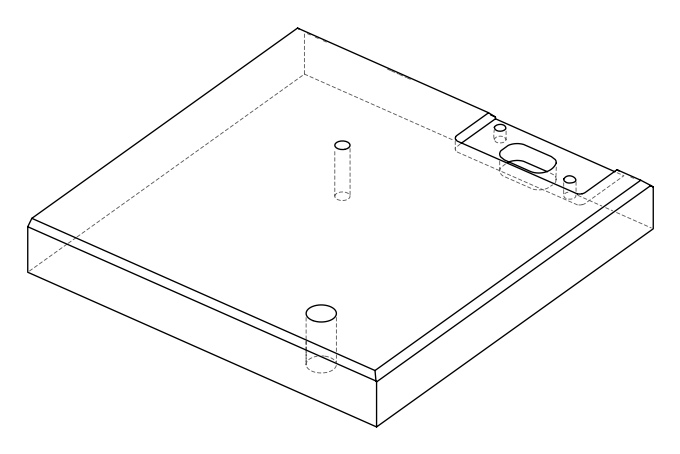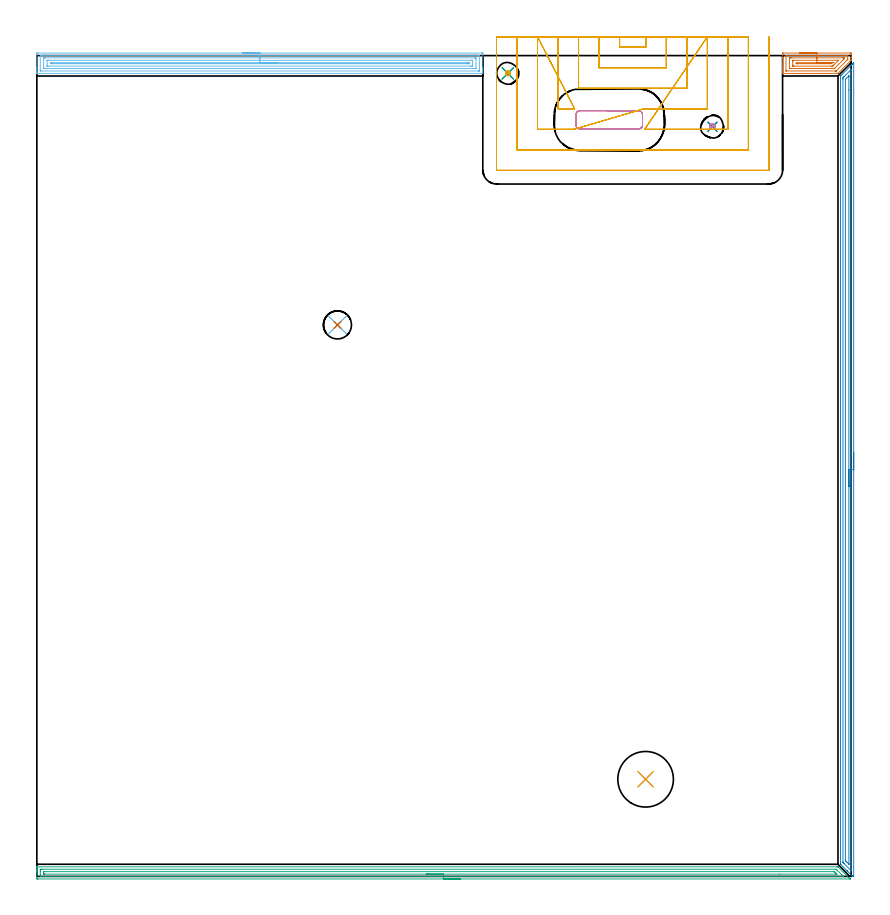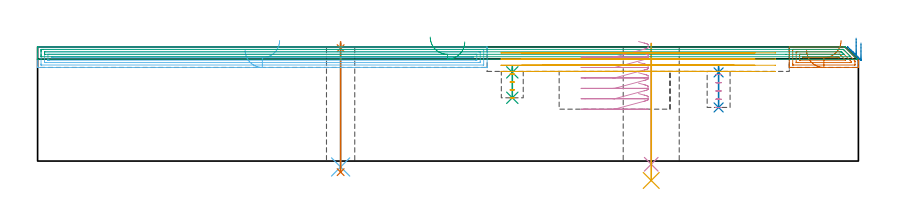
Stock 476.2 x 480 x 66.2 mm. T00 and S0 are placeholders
(PLAN: 17 operations, 10 tool changes, 56.8 min)
(1 SPOT_DRILL | STEP1HOLE_1 | NXT0321_9005460120000 | 0.03 min | 5 mm3)
(2 SPOT_DRILL_1 | STEP1POCKET | NXT0321_9005460120000 | 0.03 min | 1556 mm3)
(3 SPOT_DRILL_2 | STEP1POCKET_1 | NXT0321_9005460120000 | 0.03 min | 1458 mm3)
(4 INDEXABLE_INSERT_DRILL_THROUGH_HOLE_FROM_SOLID | STEP1HOLE | NXT0302_013 | 0.28 min | 22886 mm3)
(5 DRILL_TO_ENLARGE_THROUGH_HOLE | STEP1HOLE | UGT0301_001 | 0.32 min | 31983 mm3)
(6 DRILL_THROUGH_HOLE_INTO_CENTER | STEP1HOLE_1 | NXT0301_077 | 0.29 min | 5805 mm3)
(7 DRILL_TO_ENLARGE_THROUGH_HOLE_1 | STEP1HOLE_1 | UGT0301_288 | 0.3 min | 8137 mm3)
(8 DRILL_BLIND_HOLE_INTO_CENTER | STEP1POCKET | NXT0301_128 | 0.1 min | 2324 mm3)
(9 DRILL_BLIND_HOLE_INTO_CENTER_1 | STEP1POCKET_1 | NXT0301_077 | 0.07 min | 1291 mm3)
(10 MILL_ROUGH_BLIND_HOLE_CONTOUR | STEP1POCKET | NXT0201_013 | Spiral | 0.33 min | 1031 mm3)
(11 MILL_ROUGH_BLIND_HOLE_CONTOUR_1 | STEP1POCKET_1 | NXT0201_013 | Spiral | 0.21 min | 932 mm3)
(12 AREA_MILL | FG_CHAMFER_SURFACE | UGT0205_001 | 10.62 min | 18901 mm3)
(13 AREA_MILL_1 | FG_CHAMFER_SURFACE_1 | UGT0205_001 | 1.69 min | 3325 mm3)
(14 AREA_MILL_2 | FG_CHAMFER_SURFACE_2 | UGT0205_001 | 11.47 min | 13954 mm3)
(15 AREA_MILL_3 | FG_CHAMFER_SURFACE_3 | UGT0205_001 | 11.53 min | 11872 mm3)
(16 MILL_RECTANGULAR_POCKET | POCKET_RECTANGULAR_STRAIGHT | UGT0201_109 | Follow Part, ap 6.35, ae 75% | 2.01 min | 76837 mm3)
(17 MILL_SLOT | SLOT_PARTIAL_RECTANGULAR | UGT0201_010 | Follow Part, ap 4, ae 75% | 17.44 min | 151646 mm3)
(TOOL NXT0321_9005460120000 | NC Spot Drill, 142deg, 12mm, Carbide, Uncoated | D12 PA142 FL30 Z2)
(TOOL NXT0302_013 | Index. Insert Drill 21mm [880-D2100L25-05] | D21 PA176 FL105 Z2)
(TOOL UGT0301_001 | Twist Drill 32.5 mm | D32.5 PA118 FL185 Z2)
(TOOL NXT0301_077 | Carbide Drill 10.6mm [860.1-1060-053A1-MM 2214] | D10.6 PA140 FL71 Z2)
(TOOL UGT0301_288 | Twist Drill 16.4 mm | D16.4 PA118 FL125 Z2)
(TOOL NXT0301_128 | Carbide Drill 12mm [861.1-1200-036A1-GP GC34] | D12 PA150 FL37.4 Z2)
(TOOL NXT0201_013 | ENDMILL 10mm | D10 FL30 Z4)
(TOOL UGT0205_001 | Chamfer Mill 20 x 3 x 45 deg. | D20 FL50 Z2)
(TOOL UGT0201_109 | End Mill 25.4 mm | D25.4 FL25 Z2)
(TOOL UGT0201_010 | End Mill 16 mm | D16 FL22 Z2)
(OP 1 SPOT_DRILL)
G17 G21 G94 G90
T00 M6
G54
G17 G0 G90 X175.8 Y322.5 S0 M3
G43 Z76.2 H0
G94 G81 G98 Z65.494 F250. R69.2
G80
M5
M2
(OP 2 SPOT_DRILL_1)
G17 G21 G94 G90
T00 M6
G54
G17 G0 G90 X395.1 Y438.4 S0 M3
G43 Z76.2 H0
G94 G81 G98 Z51.428 F250. R55.
G80
M5
M2
(OP 3 SPOT_DRILL_2)
G17 G21 G94 G90
T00 M6
G54
G17 G0 G90 X275.4 Y469.6 S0 M3
G43 Z76.2 H0
G94 G81 G98 Z51.453 F250. R55.
G80
M5
M2
(OP 4 INDEXABLE_INSERT_DRILL_THROUGH_HOLE_FROM_SOLID)
G17 G21 G94 G90
T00 M6
G54
G17 G0 G90 X356. Y56.8 S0 M3
G43 Z76.2 H1
G94 G81 G98 Z-1.867 F250. R68.2
G80
M5
M2
(OP 5 DRILL_TO_ENLARGE_THROUGH_HOLE)
G17 G21 G94 G90
T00 M6
G54
G17 G0 G90 X356. Y56.8 S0 M3
G43 Z76.2 H0
G94 G81 G98 Z-11.264 F250. R68.2
G80
M5
M2
(OP 6 DRILL_THROUGH_HOLE_INTO_CENTER)
G17 G21 G94 G90
T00 M6
G54
G17 G0 G90 X175.8 Y322.5 S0 M3
G43 Z76.2 H1
G94 G73 G98 Z-3.429 F250. Q9.947 R68.2
G80
M5
M2
(OP 7 DRILL_TO_ENLARGE_THROUGH_HOLE_1)
G17 G21 G94 G90
T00 M6
G54
G17 G0 G90 X175.8 Y322.5 S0 M3
G43 Z76.2 H0
G94 G73 G98 Z-6.427 F250. Q14.525 R68.2
G80
M5
M2
(OP 8 DRILL_BLIND_HOLE_INTO_CENTER)
G17 G21 G94 G90
T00 M6
G54
G17 G0 G90 X395.1 Y438.4 S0 M3
G43 Z76.2 H1
G94 G81 G98 Z31.1 F250. R54.
G80
M5
M2
(OP 9 DRILL_BLIND_HOLE_INTO_CENTER_1)
G17 G21 G94 G90
T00 M6
G54
G17 G0 G90 X275.4 Y469.6 S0 M3
G43 Z76.2 H1
G94 G81 G98 Z36.7 F250. R54.
G80
M5
M2
(OP 10 MILL_ROUGH_BLIND_HOLE_CONTOUR)
G17 G21 G94 G90
T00 M6
G54
G17 G0 G90 X395.1 Y438.4 S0 M3
G43 Z76.2 H0
Z50.22
G94 G3 X395.713 Y439.437 R0.7 F250.
X394.305 Y439.846 R1.037
X393.654 Y437.605 R1.65
X394.305 Y439.846 R-1.65
X393.98 Y438.726 R0.825
X395.1 Y438.4 R0.825
G0 Z45.44
G3 X395.713 Y439.437 R0.7
X394.305 Y439.846 R1.037
X393.654 Y437.605 R1.65
X394.305 Y439.846 R-1.65
X393.98 Y438.726 R0.825
X395.1 Y438.4 R0.825
G0 Z40.66
G3 X395.713 Y439.437 R0.7
X394.305 Y439.846 R1.037
X393.654 Y437.605 R1.65
X394.305 Y439.846 R-1.65
X393.98 Y438.726 R0.825
X395.1 Y438.4 R0.825
G0 Z35.88
G3 X395.713 Y439.437 R0.7
X394.305 Y439.846 R1.037
X393.654 Y437.605 R1.65
X394.305 Y439.846 R-1.65
X393.98 Y438.726 R0.825
X395.1 Y438.4 R0.825
G0 Z31.1
G3 X395.713 Y439.437 R0.7
X394.305 Y439.846 R1.037
X393.654 Y437.605 R1.65
X394.305 Y439.846 R-1.65
X393.98 Y438.726 R0.825
X395.1 Y438.4 R0.825
G0 Z76.2
M5
M2
(OP 11 MILL_ROUGH_BLIND_HOLE_CONTOUR_1)
G17 G21 G94 G90
T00 M6
G54
G17 G0 G90 X275.4 Y469.6 S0 M3
G43 Z76.2 H0
Z50.425
G94 G3 X276.033 Y470.317 R0.638 F250.
X275.231 Y470.939 R0.717
X274.061 Y469.431 R1.35
X275.231 Y470.939 R-1.35
X274.646 Y470.185 R0.675
X275.4 Y469.6 R0.675
G0 Z45.85
G3 X276.033 Y470.317 R0.638
X275.231 Y470.939 R0.717
X274.061 Y469.431 R1.35
X275.231 Y470.939 R-1.35
X274.646 Y470.185 R0.675
X275.4 Y469.6 R0.675
G0 Z41.275
G3 X276.033 Y470.317 R0.638
X275.231 Y470.939 R0.717
X274.061 Y469.431 R1.35
X275.231 Y470.939 R-1.35
X274.646 Y470.185 R0.675
X275.4 Y469.6 R0.675
G0 Z36.7
G3 X276.033 Y470.317 R0.638
X275.231 Y470.939 R0.717
X274.061 Y469.431 R1.35
X275.231 Y470.939 R-1.35
X274.646 Y470.185 R0.675
X275.4 Y469.6 R0.675
G0 Z76.2
M5
M2
(OP 12 AREA_MILL)
G17 G21 G94 G90
T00 M6
G54
G17 G0 G90 X120.4 Y481.5 S1061 M3
G43 Z76.2 H0
Z64.3
G94 G1 X120.438 Z63.429 F250.
X120.552 Z62.564
X120.741 Z61.712
X121.003 Z60.88
X121.337 Z60.074
X121.74 Z59.3
X122.209 Z58.564
X122.74 Z57.872
X123.329 Z57.229
X123.972 Z56.64
X124.664 Z56.109
X125.4 Z55.64
X126.174 Z55.237
X126.98 Z54.903
X127.812 Z54.641
X128.664 Z54.452
X129.528 Z54.338
X130.4 Z54.3
X260.2
X260.795 Y481.497
X260.797 Y481.495 Z54.302
X260.8 Y480.902 Z54.896
Y472.874 Z62.92
Y472.291 Z63.506
Y471.982 Z63.814
Y471.399 Z64.397
Y471.09 Z64.705
Y470.473 Z65.326
Y470.014 Z65.785
X260.793 Y469.65 Z66.141
X260.79 Y469.603 Z66.188
X260.646 Y469.6 Z66.2
X0.154
X0.008 Y469.602 Z66.188
X0.006 Y469.61 Z66.181
X0.003 Y469.652 Z66.14
X0. Y470.014 Z65.785
Y470.473 Z65.326
Y471.09 Z64.705
Y472.291 Z63.506
Y472.874 Z62.92
X0.001 Y480.902 Z54.896
X0.003 Y481.496 Z54.302
X0.005 Y481.497 Z54.3
X0.6 Y481.5
X130.4
Y480.086 Z55.714
X258.491 Y480.085 Z55.715
X258.643 Y480.083 Z55.717
X258.744 Y480.079 Z55.721
X258.791 Y480.075 Z55.725
X258.794 Y480.064 Z55.736
X258.797 Y480.01 Z55.79
X258.8 Y479.625 Z56.175
Y471.598 Z64.202
X258.797 Y471.09 Z64.71
X258.794 Y471.043 Z64.757
X258.791 Y471.025 Z64.775
X258.719 Y471.021 Z64.779
X258.567 Y471.016 Z64.784
X258.491 Y471.014 Z64.786
X258.415
X2.309 Y471.015 Z64.785
X2.157 Y471.017 Z64.783
X2.056 Y471.021 Z64.779
X2.009 Y471.025 Z64.775
X2.006 Y471.036 Z64.764
X2.003 Y471.09 Z64.71
X2. Y471.475 Z64.325
Y479.502 Z56.298
X2.003 Y480.01 Z55.79
X2.006 Y480.057 Z55.743
X2.009 Y480.075 Z55.725
X2.081 Y480.079 Z55.721
X2.233 Y480.084 Z55.716
X2.309 Y480.086 Z55.714
X2.385
X130.4
Y478.672 Z57.128
X256.186 Y478.671 Z57.129
X256.631 Y478.667 Z57.133
X256.77 Y478.665 Z57.135
X256.79 Y478.394 Z57.406
X256.797 Y478.226 Z57.574
X256.8 Y478.057 Z57.743
X256.799 Y472.706 Z63.094
X256.794 Y472.537 Z63.263
X256.788 Y472.435 Z63.365
X256.742 Y472.432 Z63.368
X256.631 Y472.43 Z63.37
X256.185 Y472.429 Z63.371
X255.739 Y472.428 Z63.372
X4.614 Y472.429 Z63.371
X4.169 Y472.433 Z63.367
X4.03 Y472.435 Z63.365
X4.01 Y472.706 Z63.094
X4.003 Y472.874 Z62.926
X4. Y473.043 Z62.757
X4.001 Y478.394 Z57.406
X4.006 Y478.563 Z57.237
X4.012 Y478.665 Z57.135
X4.058 Y478.668 Z57.132
X4.169 Y478.67 Z57.13
X4.615 Y478.671 Z57.129
X5.061 Y478.672 Z57.128
X130.4 Y478.671 Z57.129
Y477.257 Z58.543
X254.032
X254.774 Y477.251 Z58.549
X254.789
X254.792 Y477.233 Z58.567
X254.797 Y477.184 Z58.616
X254.799 Y477.085 Z58.715
Y474.024 Z61.776
X254.796 Y473.919 Z61.881
X254.791 Y473.867 Z61.933
X254.788 Y473.849 Z61.951
X254.765 Y473.848 Z61.952
X253.955 Y473.843 Z61.957
X253.878
X6.768
X6.026 Y473.848 Z61.952
X6.011 Y473.849 Z61.951
X6.008 Y473.867 Z61.933
X6.003 Y473.916 Z61.884
X6.001 Y474.015 Z61.785
Y477.076 Z58.724
X6.004 Y477.181 Z58.619
X6.009 Y477.233 Z58.567
X6.012 Y477.251 Z58.549
X6.035 Y477.252 Z58.548
X6.845 Y477.257 Z58.543
X6.922
X130.4
Y475.843 Z59.957
X252.171 Y475.842 Z59.958
X252.774 Y475.839 Z59.961
X252.783 Y475.837 Z59.963
X252.794 Y475.819 Z59.981
X252.798 Y475.55 Z60.25
Y475.393 Z60.407
X252.796 Y475.314 Z60.486
X252.791 Y475.276 Z60.524
X252.788 Y475.264 Z60.536
X252.756 Y475.263 Z60.537
X252.462 Y475.258 Z60.542
X252.171 Y475.257 Z60.543
X251.572
X8.629 Y475.258 Z60.542
X8.026 Y475.261 Z60.539
X8.017 Y475.263 Z60.537
X8.006 Y475.281 Z60.519
X8.002 Y475.55 Z60.25
Y475.707 Z60.093
X8.004 Y475.786 Z60.014
X8.009 Y475.824 Z59.976
X8.012 Y475.836 Z59.964
X8.044 Y475.837 Z59.963
X8.338 Y475.842 Z59.958
X8.629 Y475.843 Z59.957
X9.228
X130.4
X131.272 Z59.995
X132.137 Z60.109
X132.988 Z60.298
X133.82 Z60.56
X134.626 Z60.894
X135.4 Z61.297
X136.136 Z61.765
X136.828 Z62.296
X137.471 Z62.886
X138.06 Z63.529
X138.592 Z64.221
X139.06 Z64.957
X139.463 Z65.731
X139.797 Z66.537
X140.059 Z67.369
X140.248 Z68.22
X140.362 Z69.085
X140.4 Z69.957
G0 Z76.2
M5
M2
(OP 13 AREA_MILL_1)
G17 G21 G94 G90
T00 M6
G54
G17 G0 G90 X446.15 Y481.5 S1061 M3
G43 Z76.2 H0
Z64.3
G94 G1 X446.188 Z63.428 F250.
X446.302 Z62.564
X446.491 Z61.712
X446.753 Z60.88
X447.087 Z60.074
X447.49 Z59.3
X447.958 Z58.564
X448.49 Z57.872
X449.079 Z57.229
X449.722 Z56.64
X450.414 Z56.108
X451.15 Z55.64
X451.924 Z55.237
X452.73 Z54.903
X453.562 Z54.641
X454.414 Z54.452
X455.278 Z54.338
X456.15 Z54.3
X475.668
X475.815 Y481.498 Z54.302
X476.199 Y481.491 Z54.305
X476.2 Y481.079 Z54.719
Y480.902 Z54.896
Y479.118 Z56.678
Y478.763 Z57.035
Y477.688 Z58.111
X476.193 Y477.334 Z58.464
X476.191 Y477.302 Z58.495
X476.112 Y477.211 Z58.587
X468.571 Y469.671 Z66.128
X468.503 Y469.606 Z66.192
X467.683 Y469.6 Z66.2
X436.188
X436.11 Y469.603 Z66.189
X436.107 Y469.628 Z66.165
X436.1 Y469.838 Z65.96
Y471.628 Z64.171
Y472.874 Z62.923
Y473.051 Z62.746
Y473.766 Z62.027
X436.101 Y480.902 Z54.895
X436.103 Y481.434 Z54.363
X436.106 Y481.491 Z54.305
X436.632 Y481.5 Z54.3
X456.15
Y480.086 Z55.714
X473.894 Y480.085 Z55.715
X473.969 Y480.084 Z55.716
X474.12 Y480.079 Z55.721
X474.191 Y480.074 Z55.726
X474.194 Y480.053 Z55.747
X474.196 Y480.01 Z55.79
X474.199 Y479.702 Z56.098
Y478.226 Z57.574
X474.197 Y477.921 Z57.879
X474.191 Y477.816 Z57.984
X474.184 Y477.746 Z58.054
X473.839 Y477.389 Z58.411
X467.54 Y471.09 Z64.71
X467.495 Y471.047 Z64.753
X467.473 Y471.029 Z64.771
X467.463 Y471.023 Z64.777
X467.401 Y471.021 Z64.779
X467.099 Y471.016 Z64.784
X466.948 Y471.014 Z64.786
X466.872
X438.406 Y471.015 Z64.785
X438.331 Y471.016 Z64.784
X438.18 Y471.021 Z64.779
X438.109 Y471.026 Z64.774
X438.106 Y471.047 Z64.753
X438.104 Y471.09 Z64.71
X438.1 Y471.398 Z64.402
X438.101 Y479.424 Z56.376
X438.11 Y480.01 Z55.79
X438.113 Y480.079 Z55.721
X438.255 Y480.083 Z55.717
X438.331 Y480.085 Z55.715
X456.15 Y480.086 Z55.714
Y478.672 Z57.128
X471.232 Y478.671 Z57.129
X471.678 Y478.67 Z57.13
X472.119 Y478.666 Z57.134
X472.173 Y478.665 Z57.135
X472.19 Y478.468 Z57.332
X472.191 Y478.307 Z57.493
X472.19 Y478.226 Z57.574
X472.167 Y478.178 Z57.622
X472.119 Y478.123 Z57.677
X471.728 Y477.728 Z58.072
X471.335 Y477.334 Z58.466
X466.796 Y472.796 Z63.004
X466.521 Y472.528 Z63.272
X466.442 Y472.453 Z63.347
X466.405 Y472.435 Z63.365
X466.348 Y472.433 Z63.367
X465.909 Y472.43 Z63.37
X465.465 Y472.429 Z63.371
X465.022 Y472.428 Z63.372
X441.068 Y472.429 Z63.371
X440.622 Y472.43 Z63.37
X440.181 Y472.434 Z63.366
X440.127 Y472.435 Z63.365
X440.11 Y472.632 Z63.168
X440.103 Y472.793 Z63.007
X440.101 Y472.874 Z62.926
Y478.388 Z57.412
X440.106 Y478.55 Z57.25
X440.11 Y478.654 Z57.146
X440.129 Y478.665 Z57.135
X440.181 Y478.666 Z57.134
X440.626 Y478.67 Z57.13
X441.068 Y478.671 Z57.129
X441.512 Y478.672 Z57.128
X456.15
Y477.257 Z58.543
X468.571 Z58.544
X468.649 Y477.255 Z58.545
X468.785 Y477.25 Z58.55
X468.774 Y477.234 Z58.566
X468.725 Y477.179 Z58.621
X468.637 Y477.086 Z58.714
X468.571 Y477.019 Z58.781
X466.059 Y474.507 Z61.293
X465.909 Y474.358 Z61.442
X465.611 Y474.066 Z61.734
X465.409 Y473.87 Z61.93
X465.373 Y473.849 Z61.951
X465.326 Y473.847 Z61.953
X465.225 Y473.845 Z61.955
X465.022 Y473.843 Z61.957
X464.946
X442.766
X442.405 Y473.844 Z61.956
X442.225 Y473.847 Z61.953
X442.137 Y473.85 Z61.95
X442.11 Y473.858 Z61.942
X442.108 Y473.891 Z61.909
X442.101 Y474.512 Z61.288
X442.1 Y476.442 Z59.358
X442.104 Y477.185 Z58.615
X442.11 Y477.236 Z58.564
X442.115 Y477.251 Z58.549
X442.134 Y477.252 Z58.548
X442.234 Y477.255 Z58.545
X442.437 Y477.257 Z58.543
X456.15
Y475.843 Z59.957
X464.804
X464.846 Y475.842 Z59.958
X464.917 Y475.838 Z59.962
X464.927 Y475.836 Z59.964
Y475.833 Z59.967
X464.91 Y475.812 Z59.988
X464.884 Y475.783 Z60.017
X464.837 Y475.736 Z60.064
X464.649 Y475.55 Z60.25
X464.387 Y475.297 Z60.503
X464.348 Y475.264 Z60.536
X464.28 Y475.262 Z60.538
X464.135 Y475.26 Z60.541
X463.539 Y475.257 Z60.543
X463.248
X444.617 Y475.258 Z60.542
X444.325 Y475.26 Z60.54
X444.132 Y475.264 Z60.536
X444.109 Y475.265 Z60.535
X444.106 Y475.279 Z60.521
X444.103 Y475.314 Z60.486
X444.101 Y475.377 Z60.423
X444.103 Y475.55 Z60.25
X444.108 Y475.809 Z59.991
X444.11 Y475.835 Z59.965
X444.151 Y475.838 Z59.962
X444.228 Y475.841 Z59.959
X444.325 Y475.843 Z59.957
X456.15
X457.022 Z59.995
X457.886 Z60.109
X458.738 Z60.298
X459.57 Z60.56
X460.376 Z60.894
X461.15 Z61.297
X461.886 Z61.765
X462.578 Z62.296
X463.221 Z62.886
X463.81 Z63.529
X464.342 Z64.221
X464.81 Z64.957
X465.213 Z65.731
X465.547 Z66.537
X465.809 Z67.369
X465.998 Z68.22
X466.112 Z69.085
X466.15 Z69.957
G0 Z76.2
M5
M2
(OP 14 AREA_MILL_2)
G17 G21 G94 G90
T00 M6
G54
G17 G0 G90 X477.7 Y247.9 S1061 M3
G43 Z76.2 H0
Z68.5
G94 G1 Y247.862 Z67.628 F250.
Y247.748 Z66.763
Y247.559 Z65.912
Y247.297 Z65.08
Y246.963 Z64.274
Y246.56 Z63.5
Y246.092 Z62.764
Y245.56 Z62.072
Y244.971 Z61.429
Y244.328 Z60.839
Y243.636 Z60.308
Y242.9 Z59.84
Y242.126 Z59.437
Y241.32 Z59.103
Y240.488 Z58.841
Y239.636 Z58.652
Y238.772 Z58.538
Y237.9 Z58.5
Y0.176
X477.697 Y0.087 Z58.503
X477.692 Y0.001 Z58.506
X477.148 Z59.05
X477.129 Y0.002 Z59.069
X477.105 Y0.006 Z59.092
X477.072 Y0.027 Z59.126
X476.91 Y0.188 Z59.286
X476.774 Y0.325 Z59.424
X476.485 Y0.615 Z59.715
X474.188 Y2.912 Z62.011
X474.141 Y2.957 Z62.056
X474.093 Y3.006 Z62.106
X473.902 Y3.197 Z62.297
X473.85 Y3.248 Z62.347
X473.795 Y3.304 Z62.403
X470.221 Y6.879 Z65.979
X470.155 Y6.946 Z66.044
X470.002 Y7.105 Z66.187
X470. Y7.772 Z66.2
Y468.027
X470.005 Y468.094 Z66.19
X470.036 Y468.134 Z66.16
X470.271 Y468.371 Z65.929
X475.599 Y473.701 Z60.597
X475.735 Y473.836 Z60.462
X475.896 Y473.997 Z60.302
X476.036 Y474.138 Z60.16
X476.182 Y474.283 Z60.015
X476.324 Y474.425 Z59.874
X476.473 Y474.575 Z59.722
X476.629 Y474.73 Z59.569
X476.752 Y474.853 Z59.446
X476.91 Y475.013 Z59.284
X477.433 Y475.533 Z58.766
X477.524 Y475.625 Z58.675
X477.676 Y475.773 Z58.522
X477.694 Y475.783 Z58.503
X477.699 Y475.773 Z58.499
X477.7 Y237.9 Z58.5
X476.286 Z59.914
Y4.198
X476.283 Y3.498 Z59.917
X476.279 Y3.304 Z59.921
X476.277 Y3.281 Z59.923
X476.273 Y3.283 Z59.927
X476.247 Y3.304 Z59.953
X472.101 Y7.449 Z64.099
X471.779 Y7.773 Z64.421
X471.443 Y8.119 Z64.757
X471.421 Y8.15 Z64.779
X471.418 Y8.168 Z64.782
X471.416 Y8.211 Z64.784
X471.415 Y8.299 Z64.785
X471.414 Y8.475 Z64.786
Y466.24
X471.416 Y466.94 Z64.784
X471.419 Y467.037 Z64.781
X471.421 Y467.057 Z64.779
X471.435 Y467.076 Z64.765
X471.486 Y467.134 Z64.714
X471.796 Y467.446 Z64.404
X472.101 Y467.752 Z64.099
X475.952 Y471.602 Z60.248
X476.058 Y471.706 Z60.142
X476.22 Y471.861 Z59.98
X476.279 Y471.916 Z59.921
X476.282 Y471.797 Z59.918
X476.285 Y471.602 Z59.915
Y471.416
X476.286 Y237.9 Z59.914
X474.872 Z61.328
X474.871 Y7.472 Z61.329
X474.867 Y7.171 Z61.333
X474.865 Y7.144 Z61.335
X474.861 Y7.145 Z61.339
X474.837 Y7.165 Z61.363
X474.794 Y7.206 Z61.406
X474.724 Y7.275 Z61.476
X473.85 Y8.149 Z62.35
X473.334 Y8.666 Z62.866
X472.976 Y9.03 Z63.224
X472.85 Y9.161 Z63.35
X472.835 Y9.41 Z63.365
X472.831 Y9.56 Z63.369
X472.829 Y9.71 Z63.371
X472.828 Y465.497 Z63.372
X472.829 Y465.647 Z63.371
X472.834 Y465.948 Z63.366
X472.836 Y466.026 Z63.364
X472.85 Y466.044 Z63.35
X472.886 Y466.084 Z63.314
X472.976 Y466.176 Z63.224
X473.007 Y466.208 Z63.193
X474.724 Y467.925 Z61.476
X474.775 Y467.976 Z61.425
X474.828 Y468.027 Z61.372
X474.848 Y468.039 Z61.352
X474.865 Y468.046 Z61.335
X474.867 Y468.027 Z61.333
X474.871 Y467.933 Z61.329
X474.872 Y459.97 Z61.328
Y237.9
Y237.028 Z61.366
Y236.164 Z61.48
Y235.312 Z61.669
Y234.48 Z61.931
Y233.674 Z62.265
Y232.9 Z62.668
Y232.164 Z63.137
Y231.472 Z63.668
Y230.829 Z64.257
Y230.24 Z64.901
Y229.708 Z65.593
Y229.24 Z66.328
Y228.837 Z67.102
Y228.503 Z67.908
Y228.241 Z68.74
Y228.052 Z69.592
Y227.938 Z70.457
Y227.9 Z71.328
G0 Z76.2
M5
M2
(OP 15 AREA_MILL_3)
G17 G21 G94 G90
T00 M6
G54
G17 G0 G90 X247.8 Y-1.5 S1061 M3
G43 Z76.2 H0
Z69.1
G94 G1 X247.762 Z68.228 F250.
X247.648 Z67.364
X247.459 Z66.512
X247.197 Z65.68
X246.863 Z64.874
X246.46 Z64.1
X245.991 Z63.364
X245.46 Z62.672
X244.871 Z62.029
X244.228 Z61.44
X243.536 Z60.908
X242.8 Z60.44
X242.026 Z60.037
X241.22 Z59.703
X240.388 Z59.441
X239.536 Z59.252
X238.672 Z59.138
X237.8 Z59.1
X0.618 Y-1.499 Z59.101
X0.155 Y-1.495 Z59.103
X0.009 Y-1.492 Z59.106
X0. Y-1.038 Z59.559
Y2.491 Z63.085
Y3.035 Z63.632
Y3.373 Z63.969
Y3.917 Z64.514
Y4.256 Z64.85
Y4.932 Z65.531
Y5.246 Z65.845
Y5.583 Z66.173
X0.073 Y5.595 Z66.19
X0.083 Y5.596 Z66.191
X0.168 Y5.593 Z66.193
X467.835 Y5.6 Z66.2
X468.502 Y5.595 Z66.189
X468.519 Y5.581 Z66.18
X468.522 Y5.579 Z66.178
X475.139 Y-1.038 Z59.559
X475.578 Y-1.478 Z59.122
X475.592 Y-1.492 Z59.107
X475.589 Y-1.496 Z59.103
X475.578 Y-1.5 Z59.1
X237.8
Y-0.086 Z60.514
X2.405 Y-0.085 Z60.515
X2.333
X2.029 Y-0.079 Z60.521
X2.01 Y0.02 Z60.62
X2.003 Y0.241 Z60.841
X2.001 Y0.727 Z61.327
X2. Y1.126 Z61.726
Y2.891 Z63.491
X2.001 Y3.373 Z63.973
X2.003 Y3.77 Z64.37
X2.01 Y4.165 Z64.765
X2.405 Y4.177 Z64.777
X2.483 Y4.178 Z64.778
X3.298 Y4.179 Z64.779
X467.013 Y4.185 Z64.785
X467.423 Y4.18 Z64.78
X467.446 Y4.179 Z64.779
X467.477 Y4.162 Z64.762
X467.56 Y4.083 Z64.683
X467.684 Y3.964 Z64.564
X467.835 Y3.815 Z64.415
X468.277 Y3.373 Z63.973
X470.515 Y1.135 Z61.735
X470.923 Y0.727 Z61.327
X471.409 Y0.238 Z60.838
X471.622 Y0.016 Z60.616
X471.704 Y-0.079 Z60.521
X471.409 Y-0.084 Z60.516
X471.337 Y-0.085 Z60.515
X237.8 Y-0.086 Z60.514
Y1.328 Z61.928
X4.475 Y1.329 Z61.929
X4.191 Y1.33 Z61.93
X4.097 Y1.332 Z61.932
X4.023 Y1.335 Z61.935
X4.01 Y1.338 Z61.938
X4.006 Y1.366 Z61.966
X4.003 Y1.42 Z62.02
X4.001 Y1.609 Z62.209
X4. Y1.798 Z62.398
Y2.491 Z63.091
X4.002 Y2.678 Z63.278
X4.007 Y2.742 Z63.342
X4.01 Y2.759 Z63.359
X4.02 Y2.761 Z63.361
X4.053 Y2.763 Z63.363
X4.191 Y2.764 Z63.364
X465.765 Y2.771 Z63.371
X466.049 Y2.77 Z63.37
X466.332 Y2.766 Z63.366
X466.409 Y2.765 Z63.365
X466.456 Y2.732 Z63.332
X466.541 Y2.652 Z63.252
X466.708 Y2.491 Z63.091
X466.942 Y2.259 Z62.859
X467.589 Y1.609 Z62.209
X467.835 Y1.358 Z61.958
X467.846 Y1.335 Z61.935
X467.835 Y1.334 Z61.934
X467.225 Y1.329 Z61.929
X434.195 Y1.328 Z61.928
X237.8
X236.928 Z61.966
X236.063 Z62.08
X235.212 Z62.269
X234.38 Z62.532
X233.574 Z62.865
X232.8 Z63.268
X232.064 Z63.737
X231.372 Z64.268
X230.729 Z64.857
X230.139 Z65.501
X229.608 Z66.193
X229.14 Z66.928
X228.737 Z67.702
X228.403 Z68.508
X228.141 Z69.34
X227.952 Z70.192
X227.838 Z71.057
X227.8 Z71.928
G0 Z76.2
M5
M2
(OP 16 MILL_RECTANGULAR_POCKET)
G17 G21 G94 G90
T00 M6
G54
G17 G0 G90 X348.646 Y437.1 S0 M3
G43 Z76.338 H0
Z69.338
G94 G1 X351.9 Z68.466 F250.
X352.052 Z68.425
X352.461 Y437.164 Z68.314
X352.852 Y437.301 Z68.203
X353.212 Y437.505 Z68.092
X353.53 Y437.77 Z67.981
X353.795 Y438.088 Z67.87
X353.999 Y438.448 Z67.759
X354.136 Y438.839 Z67.648
X354.2 Y439.248 Z67.537
Y445.652 Z65.822
X354.136 Y446.061 Z65.711
X353.999 Y446.452 Z65.6
X353.795 Y446.812 Z65.489
X353.53 Y447.13 Z65.378
X353.212 Y447.395 Z65.267
X352.852 Y447.599 Z65.156
X352.461 Y447.736 Z65.045
X352.052 Y447.8 Z64.934
X351.9 Z64.893
X334.75 Z60.298
X317.6 F500.
G3 X315.3 Y445.5 R2.3
G1 Y439.4
G3 X317.6 Y437.1 R2.3
G1 X351.9
G3 X354.2 Y439.4 R2.3
G1 Y445.5
G3 X351.9 Y447.8 R2.3
G1 X334.75
X333.75
G0 X348.646 Y437.1 Z63.298
G1 X351.9 Z62.426 F250.
X352.052 Z62.385
X352.461 Y437.164 Z62.274
X352.852 Y437.301 Z62.164
X353.212 Y437.505 Z62.053
X353.53 Y437.77 Z61.942
X353.795 Y438.088 Z61.831
X353.999 Y438.448 Z61.72
X354.136 Y438.839 Z61.609
X354.2 Y439.248 Z61.498
Y445.652 Z59.782
X354.136 Y446.061 Z59.671
X353.999 Y446.452 Z59.56
X353.795 Y446.812 Z59.449
X353.53 Y447.13 Z59.338
X353.212 Y447.395 Z59.227
X352.852 Y447.599 Z59.116
X352.461 Y447.736 Z59.005
X352.052 Y447.8 Z58.894
X351.9 Z58.854
X334.75 Z54.258
X317.6 F500.
G3 X315.3 Y445.5 R2.3
G1 Y439.4
G3 X317.6 Y437.1 R2.3
G1 X351.9
G3 X354.2 Y439.4 R2.3
G1 Y445.5
G3 X351.9 Y447.8 R2.3
G1 X334.75
X333.75
G0 X348.646 Y437.1 Z57.258
G1 X351.9 Z56.386 F250.
X352.052 Z56.346
X352.461 Y437.164 Z56.235
X352.852 Y437.301 Z56.124
X353.212 Y437.505 Z56.013
X353.53 Y437.77 Z55.902
X353.795 Y438.088 Z55.791
X353.999 Y438.448 Z55.68
X354.136 Y438.839 Z55.569
X354.2 Y439.248 Z55.458
Y445.652 Z53.742
X354.136 Y446.061 Z53.631
X353.999 Y446.452 Z53.521
X353.795 Y446.812 Z53.41
X353.53 Y447.13 Z53.299
X353.212 Y447.395 Z53.188
X352.852 Y447.599 Z53.077
X352.461 Y447.736 Z52.966
X352.052 Y447.8 Z52.855
X351.9 Z52.814
X334.75 Z48.219
X317.6 F500.
G3 X315.3 Y445.5 R2.3
G1 Y439.4
G3 X317.6 Y437.1 R2.3
G1 X351.9
G3 X354.2 Y439.4 R2.3
G1 Y445.5
G3 X351.9 Y447.8 R2.3
G1 X334.75
X333.75
G0 X348.646 Y437.1 Z51.219
G1 X351.9 Z50.347 F250.
X352.052 Z50.306
X352.461 Y437.164 Z50.195
X352.852 Y437.301 Z50.084
X353.212 Y437.505 Z49.973
X353.53 Y437.77 Z49.862
X353.795 Y438.088 Z49.751
X353.999 Y438.448 Z49.64
X354.136 Y438.839 Z49.53
X354.2 Y439.248 Z49.419
Y445.652 Z47.703
X354.136 Y446.061 Z47.592
X353.999 Y446.452 Z47.481
X353.795 Y446.812 Z47.37
X353.53 Y447.13 Z47.259
X353.212 Y447.395 Z47.148
X352.852 Y447.599 Z47.037
X352.461 Y447.736 Z46.926
X352.052 Y447.8 Z46.815
X351.9 Z46.775
X334.75 Z42.179
X317.6 F500.
G3 X315.3 Y445.5 R2.3
G1 Y439.4
G3 X317.6 Y437.1 R2.3
G1 X351.9
G3 X354.2 Y439.4 R2.3
G1 Y445.5
G3 X351.9 Y447.8 R2.3
G1 X334.75
X333.75
G0 X348.646 Y437.1 Z45.179
G1 X351.9 Z44.307 F250.
X352.052 Z44.267
X352.461 Y437.164 Z44.156
X352.852 Y437.301 Z44.045
X353.212 Y437.505 Z43.934
X353.53 Y437.77 Z43.823
X353.795 Y438.088 Z43.712
X353.999 Y438.448 Z43.601
X354.136 Y438.839 Z43.49
X354.2 Y439.248 Z43.379
Y445.652 Z41.663
X354.136 Y446.061 Z41.552
X353.999 Y446.452 Z41.441
X353.795 Y446.812 Z41.33
X353.53 Y447.13 Z41.219
X353.212 Y447.395 Z41.108
X352.852 Y447.599 Z40.997
X352.461 Y447.736 Z40.887
X352.052 Y447.8 Z40.776
X351.9 Z40.735
X334.75 Z36.14
X317.6 F500.
G3 X315.3 Y445.5 R2.3
G1 Y439.4
G3 X317.6 Y437.1 R2.3
G1 X351.9
G3 X354.2 Y439.4 R2.3
G1 Y445.5
G3 X351.9 Y447.8 R2.3
G1 X334.75
X333.75
G0 X348.646 Y437.1 Z39.14
G1 X351.9 Z38.268 F250.
X352.052 Z38.227
X352.461 Y437.164 Z38.116
X352.852 Y437.301 Z38.005
X353.212 Y437.505 Z37.894
X353.53 Y437.77 Z37.783
X353.795 Y438.088 Z37.672
X353.999 Y438.448 Z37.561
X354.136 Y438.839 Z37.45
X354.2 Y439.248 Z37.339
Y445.652 Z35.624
X354.136 Y446.061 Z35.513
X353.999 Y446.452 Z35.402
X353.795 Y446.812 Z35.291
X353.53 Y447.13 Z35.18
X353.212 Y447.395 Z35.069
X352.852 Y447.599 Z34.958
X352.461 Y447.736 Z34.847
X352.052 Y447.8 Z34.736
X351.9 Z34.695
X334.75 Z30.1
X317.6 F500.
G3 X315.3 Y445.5 R2.3
G1 Y439.4
G3 X317.6 Y437.1 R2.3
G1 X351.9
G3 X354.2 Y439.4 R2.3
G1 Y445.5
G3 X351.9 Y447.8 R2.3
G1 X334.75
X333.75
G0 Z76.338
M5
M2
(OP 17 MILL_SLOT)
G17 G21 G94 G90
T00 M6
G54
G17 G0 G90 X340.79 Y491. S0 M3
G43 Z76.338 H0
Z62.753
G94 G1 X340.8 Y488. F250.
Y487.778 F500.
Y484.9
X356.1
Y487.78
Y488.
X356.11 Y491. F250.
X328.788
X328.8 Y488.
Y487.778 F500.
Y472.9
X368.1
Y487.78
Y488.
X368.111 Y491. F250.
X316.786
X316.799 Y488.
X316.8 Y487.778 F500.
Y460.9
X380.1
Y487.78
X380.101 Y488.
X380.114 Y491. F250.
X304.781
X304.799 Y488.001
X304.8 Y487.778 F500.
Y448.9
X311.493
X314.493 F250.
X292.771 Y491. F500.
X292.799 Y488.001 F250.
G2 X292.8 Y487.778 R24. F500.
G1 Y436.9
X311.061
X314.061 F250.
X355.018 Y448.9 F500.
X358.018 F250.
X392.1 F500.
Y487.78
X392.101 Y488.
X392.119 Y491. F250.
X355.441 Y436.9 F500.
X358.441 F250.
X404.1 F500.
Y487.78
G2 X404.101 Y488. R24.
G1 X404.129 Y491. F250.
X280.742
X280.798 Y488.001
G2 X280.8 Y487.778 R12. F500.
G1 Y424.9
X416.1
Y487.78
G2 X416.102 Y488. R12.
G1 X416.157 Y491. F250.
X268.8 Y490.778
Y487.778
Y413.1 F500.
G3 X269. Y412.9 R0.2
G1 X427.9
G3 X428.1 Y413.1 R0.2
G1 Y487.78
Y490.78 F250.
G0 X340.8 Y491. Z59.169
G1 Y488.
Y484.9 F500.
X356.1
Y488.
Y491. F250.
X328.8
Y488.
Y472.9 F500.
X368.1
Y488.
Y491. F250.
X316.8
Y488.
Y460.9 F500.
X380.1
Y488.
Y491. F250.
X304.8 Y491.001
Y488.001
Y448.9 F500.
X311.493
X314.493 F250.
X292.8 Y491.001 F500.
Y488.001 F250.
Y436.9 F500.
X311.061
X314.061 F250.
X355.018 Y448.9 F500.
X358.018 F250.
X392.1 F500.
Y488.
Y491. F250.
X355.441 Y436.9 F500.
X358.441 F250.
X404.1 F500.
Y488.
Y491. F250.
X280.8 Y491.001
Y488.001
Y424.9 F500.
X416.1
Y488.
Y491. F250.
X268.8
Y488.
Y413.1 F500.
G3 X269. Y412.9 R0.2
G1 X427.9
G3 X428.1 Y413.1 R0.2
G1 Y488.
Y491. F250.
G0 X340.8 Z55.584
G1 Y488.
Y484.9 F500.
X356.1
Y488.
Y491. F250.
X328.8
Y488.
Y472.9 F500.
X368.1
Y488.
Y491. F250.
X316.8
Y488.
Y460.9 F500.
X380.1
Y488.
Y491. F250.
X304.8
Y488.
Y448.9 F500.
X311.493
X314.493 F250.
X292.8 Y491. F500.
Y488. F250.
Y436.9 F500.
X311.058
X314.058 F250.
X355.018 Y448.9 F500.
X358.018 F250.
X392.1 F500.
Y488.
Y491. F250.
X355.441 Y436.9 F500.
X358.441 F250.
X404.1 F500.
Y488.
Y491. F250.
X280.8
Y488.
Y424.9 F500.
X416.1
Y488.
Y491. F250.
X268.8
Y488.
Y413.1 F500.
G3 X269. Y412.9 R0.2
G1 X427.9
G3 X428.1 Y413.1 R0.2
G1 Y488.
Y491. F250.
G0 X340.8 Z52.
G1 Y488.
Y484.9 F500.
X356.1
Y488.
Y491. F250.
X328.8
Y488.
Y472.9 F500.
X368.1
Y488.
Y491. F250.
X316.8
Y488.
Y460.9 F500.
X380.1
Y488.
Y491. F250.
X304.8
Y488.
Y448.9 F500.
X311.493
X314.493 F250.
X292.8 Y491. F500.
Y488. F250.
Y436.9 F500.
X311.061
X314.061 F250.
X355.018 Y448.9 F500.
X358.018 F250.
X392.1 F500.
Y488.
Y491. F250.
X355.441 Y436.9 F500.
X358.441 F250.
X404.1 F500.
Y488.
Y491. F250.
X280.8
Y488.
Y424.9 F500.
X416.1
Y488.
Y491. F250.
X268.8
Y488.
Y413.1 F500.
G3 X269. Y412.9 R0.2
G1 X427.9
G3 X428.1 Y413.1 R0.2
G1 Y488.
Y491. F250.
G0 Z76.338
M5
M2
